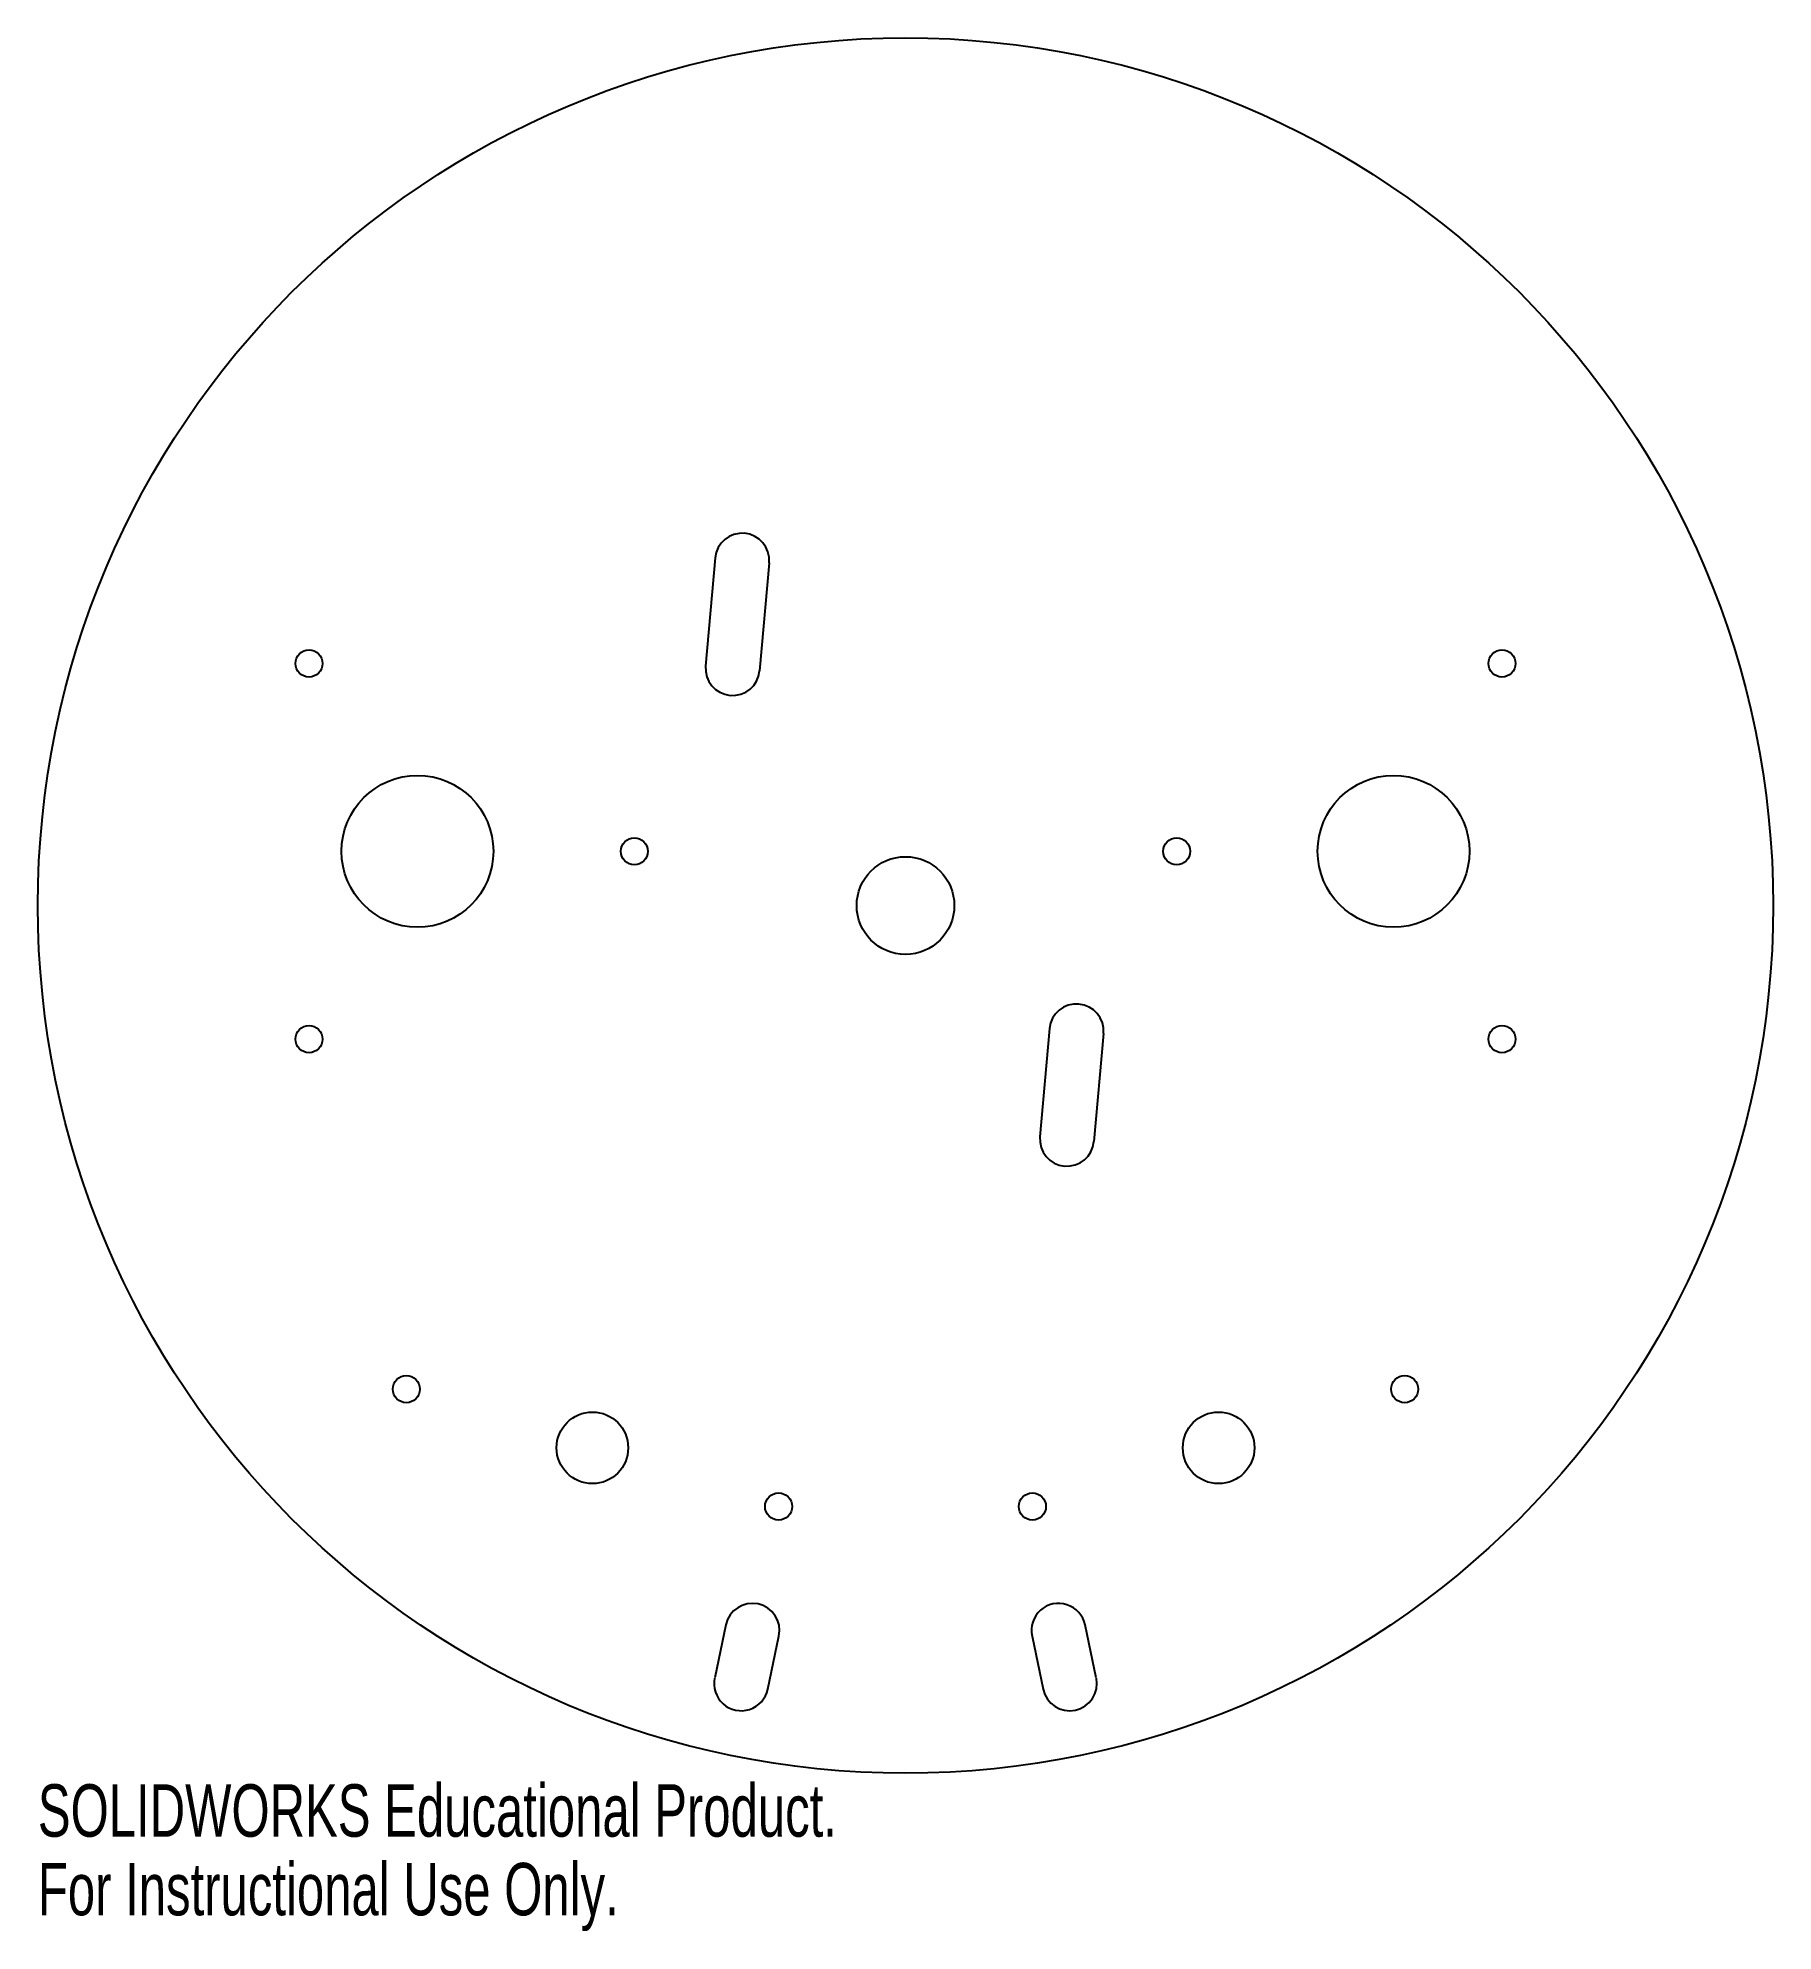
# Model space of a CAD drawing. Header units: millimetres. Extents: x -80 to 80, y -95 to 80.
import ezdxf

# ---------------------------------------------------------------- set-up
doc = ezdxf.new("R2010")
doc.units = ezdxf.units.MM
doc.styles.add('SLDTEXTSTYLE0', font='TXT', dxfattribs={"width": 0.7})

msp = doc.modelspace()

# ---------------------------------------------------------------- linework, layer by layer
at = {"color": 7, "linetype": 'Continuous', "lineweight": 25}
for p, q in [((-17.55, 32.05), (-18.43, 22.08)), ((-12.57, 31.61), (-13.45, 21.65)), ((13.28, -11.35), (12.4, -21.32)), ((18.26, -11.79), (17.38, -21.75)), ((-16.56, -66.33), (-17.59, -71.22)), ((17.59, -71.22), (16.56, -66.33)), ((-12.7, -72.25), (-11.67, -67.36)), ((11.67, -67.36), (12.7, -72.25))]:
    msp.add_line(p, q, dxfattribs=at)
for centre, radius in [((0, 0), 80), ((-55, 22.32), 1.25), ((55, 22.32), 1.25), ((-45, 5), 7), ((45, 5), 7), ((-25, 5), 1.25), ((25, 5), 1.25), ((0, 0), 4.5), ((-55, -12.32), 1.25), ((55, -12.32), 1.25), ((-46.03, -44.59), 1.25), ((46.03, -44.59), 1.25), ((-28.87, -50), 3.3), ((28.87, -50), 3.3), ((-11.7, -55.41), 1.25), ((11.7, -55.41), 1.25)]:
    msp.add_circle(centre, radius, dxfattribs=at)
for centre, start, end in [((-15.06, 31.83), 355, 175), ((-15.94, 21.87), 175, 355), ((15.77, -11.57), 355, 175), ((14.89, -21.53), 175, 355), ((-14.11, -66.84), 348.0769, 168.0769), ((14.11, -66.84), 11.9231, 191.9231), ((-15.15, -71.74), 168.0769, 348.0769), ((15.15, -71.74), 191.9231, 11.9231)]:
    msp.add_arc(centre, 2.5, start, end, dxfattribs=at)

# ---------------------------------------------------------------- texts
at = {"color": 7, "linetype": 'Continuous', "char_height": 4.8336, "attachment_point": 1, "style": 'SLDTEXTSTYLE0'}
for s, insert in [('SOLIDWORKS Educational Product.', (-80, -81.02)), ('For Instructional Use Only.', (-80, -88.27))]:
    msp.add_mtext(s, dxfattribs=dict(at, insert=insert))

doc.saveas('drawing.dxf')
